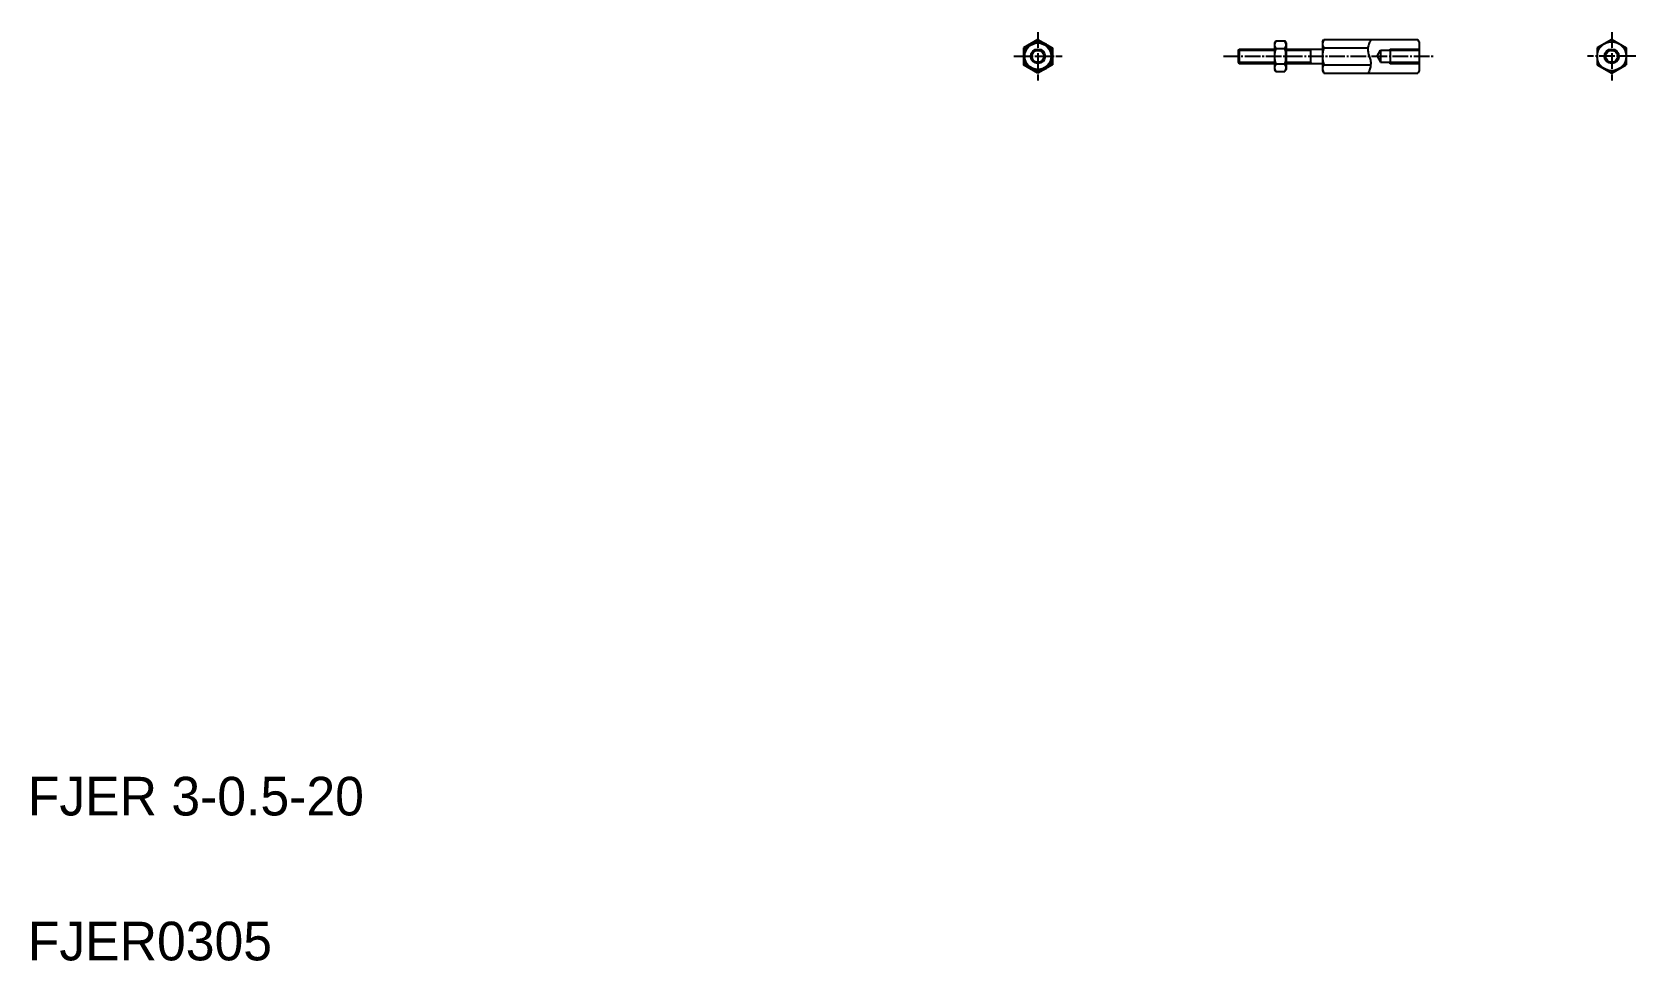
# Model space of a CAD drawing. Extents: x 21 to 353, y 20 to 212.
import ezdxf

# ---------------------------------------------------------------- set-up
doc = ezdxf.new("R2010")
doc.units = 0
doc.header["$LTSCALE"] = 0.25
doc.linetypes.add('CENTER', pattern=[17.5, 13, -1.5, 1.5, -1.5])
doc.layers.get('0').update_dxf_attribs({"linetype": 'CONTINUOUS'})
doc.layers.add('CENTER', color=1, linetype='CENTER')

msp = doc.modelspace()

# ---------------------------------------------------------------- linework, layer by layer
for p, q in [((229.08, 210.63), (226.08, 208.9)), ((229.08, 210.34), (226.33, 208.75)), ((229.08, 210.63), (232.08, 208.9)), ((229.08, 210.34), (231.83, 208.75)), ((278.05, 209.92), (278.29, 210.34)), ((278.05, 209.92), (278.05, 204.42)), ((278.29, 210.34), (280.2, 210.34)), ((280.45, 209.92), (280.2, 210.34)), ((280.45, 209.92), (280.45, 204.42)), ((288, 210.17), (288.26, 210.63)), ((288, 210.17), (288, 204.17)), ((288.26, 210.63), (307.73, 210.63)), ((308, 210.17), (307.73, 210.63)), ((308, 210.17), (308, 204.17)), ((347.84, 210.63), (344.84, 208.9)), ((347.84, 210.63), (350.84, 208.9)), ((226.08, 208.9), (226.08, 205.43)), ((226.33, 208.75), (226.33, 205.58)), ((231.83, 208.75), (231.83, 205.58)), ((232.08, 208.9), (232.08, 205.43)), ((270.5, 208.42), (270.75, 208.67)), ((270.5, 208.42), (270.5, 205.92)), ((270.5, 207.79), (270.5, 207.79)), ((270.5, 207.17), (270.5, 207.17)), ((270.5, 205.92), (270.75, 205.67)), ((270.75, 208.67), (278.05, 208.67)), ((270.75, 208.67), (270.75, 205.67)), ((278.3, 208.75), (280.19, 208.75)), ((280.45, 208.67), (288, 208.67)), ((285.5, 208.67), (285.5, 205.67)), ((288.27, 208.9), (297.39, 208.9)), ((299.27, 207.17), (300, 208.42)), ((299.27, 207.17), (300, 205.92)), ((300, 208.42), (308, 208.42)), ((300, 208.42), (300, 205.92)), ((300, 205.92), (308, 205.92)), ((302, 208.67), (302, 205.67)), ((344.84, 208.9), (344.84, 205.43)), ((350.84, 208.9), (350.84, 205.43)), ((229.08, 203.7), (226.08, 205.43)), ((229.08, 203.99), (226.33, 205.58)), ((231.83, 205.58), (229.08, 203.99)), ((232.08, 205.43), (229.08, 203.7)), ((270.75, 205.67), (278.05, 205.67)), ((278.05, 204.42), (278.29, 203.99)), ((278.29, 203.99), (280.2, 203.99)), ((278.3, 205.58), (280.19, 205.58)), ((280.45, 204.42), (280.2, 203.99)), ((280.45, 205.67), (288, 205.67)), ((288, 204.17), (288.26, 203.7)), ((288.26, 203.7), (307.73, 203.7)), ((288.27, 205.43), (297.95, 205.43)), ((308, 204.17), (307.73, 203.7)), ((344.84, 205.43), (347.84, 203.7)), ((347.84, 203.7), (350.84, 205.43))]:
    msp.add_line(p, q)
at = {"color": 3}
for p, q in [((270.5, 208.42), (278.05, 208.42)), ((270.5, 205.92), (278.05, 205.92)), ((280.45, 208.42), (285.5, 208.42)), ((280.45, 205.92), (285.5, 205.92)), ((285.5, 208.42), (285.75, 208.67)), ((285.5, 205.92), (285.75, 205.67)), ((301.75, 208.42), (302, 208.67)), ((301.75, 205.92), (302, 205.67)), ((302, 208.67), (308, 208.67)), ((302, 205.67), (308, 205.67))]:
    msp.add_line(p, q, dxfattribs=at)
msp.add_lwpolyline([(298.11, 210.63, 0.072489), (297.63, 209.86, 0.072346), (297.4, 208.99, 0.067803), (297.41, 208.08, 0.052156), (297.65, 207.21, -0.041929), (297.92, 206.34, -0.066878), (297.95, 205.44, -0.046879), (297.79, 204.55, -0.046151), (297.46, 203.7)], format="xyb", dxfattribs=at)
for centre, radius in [((229.08, 207.17), 2.75), ((347.84, 207.17), 3), ((229.08, 207.17), 1.5), ((347.84, 207.17), 1.25)]:
    msp.add_circle(centre, radius)
for centre, radius in [((229.08, 207.17), 1.25), ((347.84, 207.17), 1.5)]:
    msp.add_circle(centre, radius, dxfattribs=at)
for centre, radius, start, end in [((229.08, 207.17), 3, 96.4435, 143.5565), ((229.08, 207.17), 3, 36.4435, 83.5565), ((279.42, 209.55), 1.37, 150, 215.2644), ((279.07, 209.55), 1.37, 324.7356, 30), ((289.5, 209.76), 1.5, 150, 215.2644), ((229.08, 207.17), 3, 156.4435, 203.5565), ((229.08, 207.17), 3, 0, 23.5565), ((229.08, 207.17), 3, 336.4435, 0), ((283.17, 207.17), 5.12, 161.9403, 198.0597), ((275.32, 207.17), 5.12, 341.9403, 18.0597), ((293.58, 207.17), 5.59, 161.9403, 198.0597), ((229.08, 207.17), 3, 216.4435, 263.5565), ((229.08, 207.17), 3, 276.4435, 323.5565), ((279.42, 204.78), 1.37, 144.7356, 210), ((279.07, 204.78), 1.37, 330, 35.2644), ((289.5, 204.57), 1.5, 144.7356, 210)]:
    msp.add_arc(centre, radius, start, end)
at = {"layer": 'CENTER', "color": 1, "linetype": 'CENTER'}
for p, q in [((229.08, 212.18), (229.08, 202.15)), ((347.84, 212.18), (347.84, 202.15)), ((224.06, 207.17), (234.09, 207.17)), ((267.5, 207.17), (311, 207.17)), ((352.86, 207.17), (342.83, 207.17))]:
    msp.add_line(p, q, dxfattribs=at)

# ---------------------------------------------------------------- texts
for s, p in [('FJER 3-0.5-20', (20, 50)), ('FJER0305', (20, 20))]:
    msp.add_text(s, height=8).set_placement(p)

doc.saveas('drawing.dxf')
